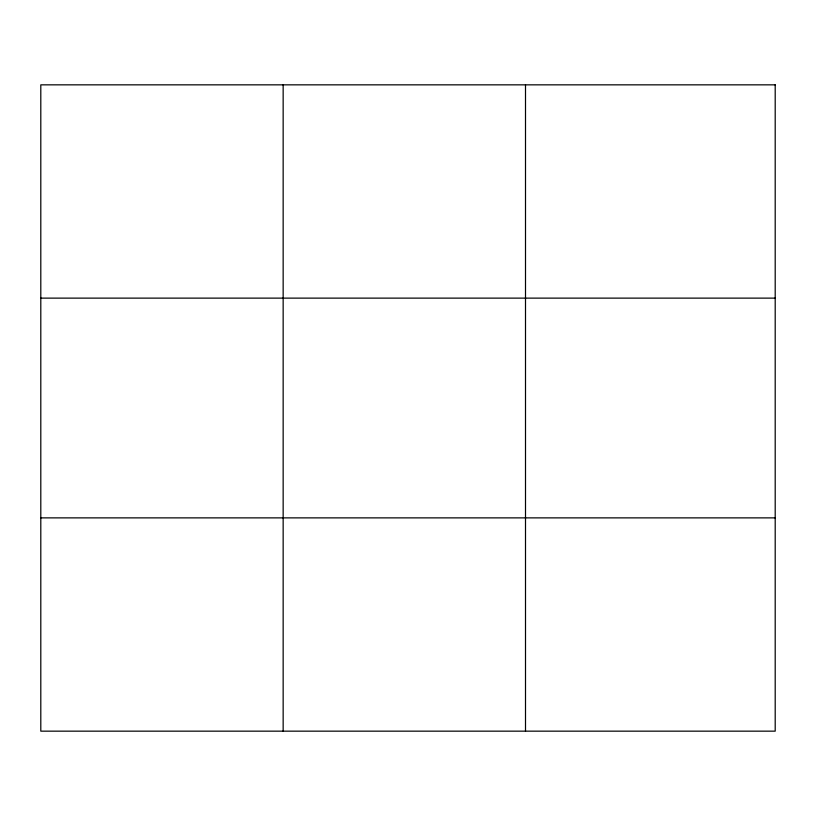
<?xml version="1.0" encoding="UTF-8"?>
<svg xmlns="http://www.w3.org/2000/svg" width="816" height="816" viewBox="0 0 816 816"><rect width="100%" height="100%" fill="white"/><g stroke="black" fill="none" stroke-linecap="round" stroke-linejoin="round"><path stroke-width="1.22" d="M283.152 731.156L283.152 84.844M525.504 731.156L525.504 84.844M40.8 298.126L775.2 298.126M40.8 517.874L775.2 517.874M775.2 84.844L775.2 731.156L40.8 731.156L40.8 84.844L775.2 84.844"/></g></svg>
